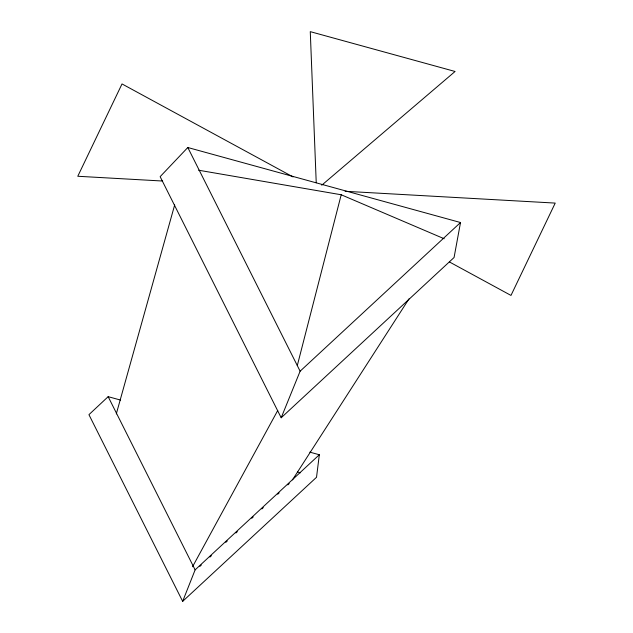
<?xml version="1.0" encoding="UTF-8"?>
<svg xmlns="http://www.w3.org/2000/svg" width="633" height="633" viewBox="0 0 633 633"><rect width="100%" height="100%" fill="white"/><g stroke="black" fill="none" stroke-linecap="round" stroke-linejoin="round"><path stroke-width="0.95" d="M309.814 452.136L319.325 454.747L316.524 477.274L182.66 601.35L88.929 414.67L108.164 396.669L120.523 400.072M460.515 222.523L454.067 257.512L281.194 417.756L160.141 176.662L187.803 147.513L460.515 222.523L300.121 371.199L281.194 417.756M297.304 365.526L341.211 194.766L198.612 170.222M116.298 413.942L174.676 204.934M182.66 601.35L195.122 569.874L319.325 454.747M192.551 566.733L277.737 410.477M292.47 479.885L408.981 298.871M199.862 566.393L201.31 565.055M209.958 557.04L211.398 555.703M225.815 542.339L227.255 541.001M235.903 532.986L237.343 531.649M251.76 518.292L253.2 516.955M261.848 508.94L263.296 507.603M277.713 494.238L279.153 492.901M287.801 484.886L289.241 483.549M321.746 185.208L455.072 71.474L310.273 31.65L316.231 182.763M162.618 181.03L77.78 176.267L122.019 83.936L293.055 176.931M345.104 191.285L555.22 203.09L510.981 295.421L449.343 261.904M297.478 472.036L300.335 472.819M341.211 194.766L444.216 238.76M187.803 147.513L300.121 371.199M108.164 396.669L195.122 569.874"/></g></svg>
